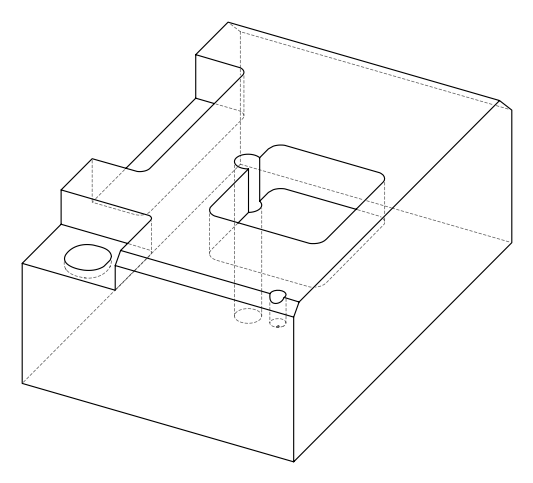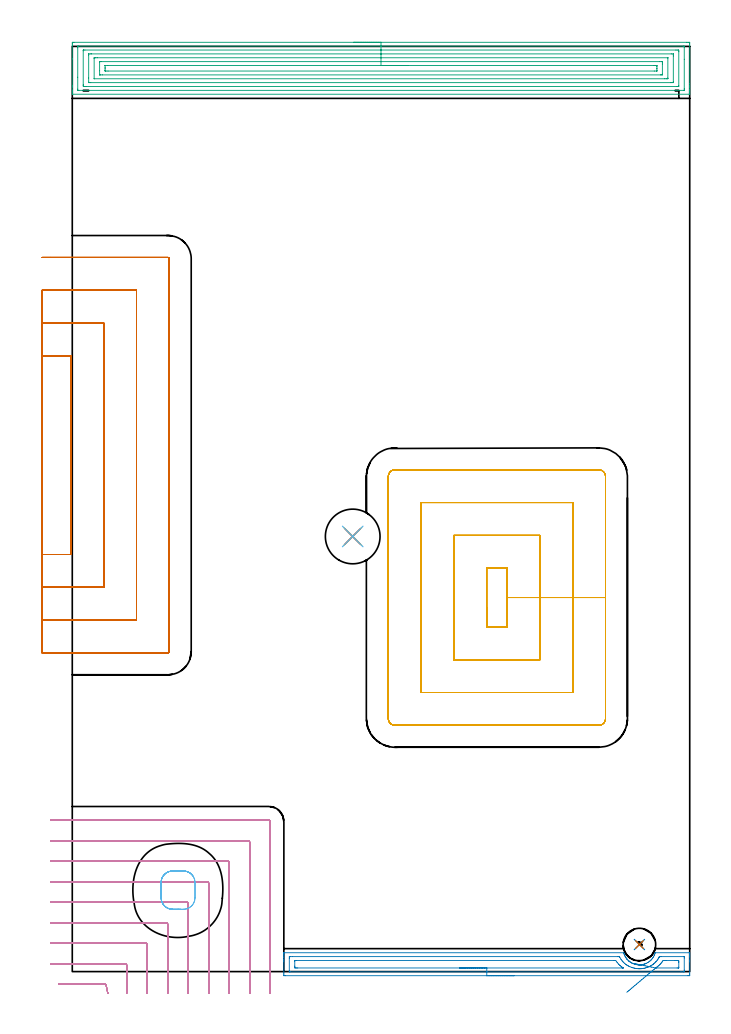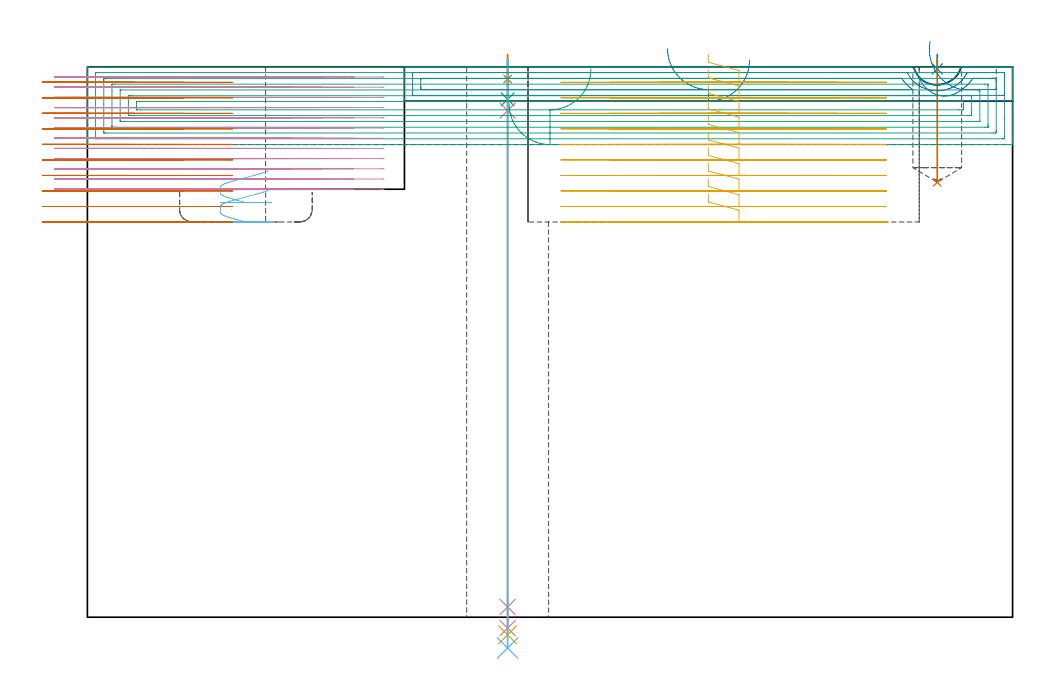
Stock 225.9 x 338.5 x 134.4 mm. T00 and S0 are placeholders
(PLAN: 13 operations, 10 tool changes, 84.6 min)
(1 SPOT_DRILL | STEP1HOLE | NXT0321_9005460120000 | 0.05 min | 183 mm3)
(2 SPOT_DRILL_1 | STEP1POCKET | NXT0321_9005460120000 | 0.03 min | 37 mm3)
(3 DRILL_BLIND_HOLE_INTO_CENTER | STEP1HOLE | NXT0301_024 | 0.04 min | 71 mm3)
(4 GUN_DRILL_THROUGH_HOLE | STEP1HOLE | UGT0307_001 | 0.6 min | 2464 mm3)
(5 SPADE_DRILL_TO_ENLARGE_THROUGH_HOLE | STEP1HOLE | UGT0306_003 | 0.56 min | 13760 mm3)
(6 DRILL_TO_ENLARGE_THROUGH_HOLE | STEP1HOLE | UGT0301_007 | 0.58 min | 25667 mm3)
(7 DRILL_BLIND_HOLE_INTO_CENTER_1 | STEP1POCKET | UGT0301_229 | 0.12 min | 2862 mm3)
(8 AREA_MILL | FG_CHAMFER_SURFACE | UGT0205_001 | 3.9 min | 5353 mm3)
(9 AREA_MILL_1 | FG_CHAMFER_SURFACE_1 | UGT0205_001 | 12.99 min | 40776 mm3)
(10 MILL_CORNER_NOTCH_RECTANGULAR | CORNER_NOTCH_RECTANGULAR | NXT0201_013 | Follow Part, ap 2.5, ae 75% | 20.51 min | 139414 mm3)
(11 MILL_RECTANGULAR_POCKET | POCKET_RECTANGULAR_STRAIGHT | NXT0201_012 | Follow Part, ap 4, ae 75% | 17.91 min | 390488 mm3)
(12 MILL_RECTANGULAR_POCKET_1 | POCKET_RECTANGULAR_STRAIGHT_1 | UGT0201_095 | Follow Part, ap 5, ae 75% | 0.44 min | 7151 mm3)
(13 MILL_SLOT | SLOT_PARTIAL_RECTANGULAR | NXT0201_012 | Follow Part, ap 4, ae 75% | 26.88 min | 263823 mm3)
(TOOL NXT0321_9005460120000 | NC Spot Drill, 142deg, 12mm, Carbide, Uncoated | D12 PA142 FL30 Z2)
(TOOL NXT0301_024 | Carbide Drill 5.3mm [860.1-0530-027A1-MM 2214] | D5.3 PA140 FL44 Z2)
(TOOL UGT0307_001 | Gun Drill 5 mm | D5 PA130 FL24 Z1)
(TOOL UGT0306_003 | Spade Drill 12.5mm | D12.5 PA132 FL10 Z2)
(TOOL UGT0301_007 | Twist Drill 20 mm | D20 PA118 FL140 Z2)
(TOOL UGT0301_229 | Twist Drill 11.9 mm | D11.9 PA118 FL100 Z2)
(TOOL UGT0205_001 | Chamfer Mill 20 x 3 x 45 deg. | D20 FL50 Z2)
(TOOL NXT0201_013 | ENDMILL 10mm | D10 FL30 Z4)
(TOOL NXT0201_012 | ENDMILL 16mm [2P460-1600-NA 1630] | D16 FL38 Z6)
(TOOL UGT0201_095 | End mill 20 mm | D20 R3 FL38 Z4)
(OP 1 SPOT_DRILL)
G17 G21 G94 G90
T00 M6
G54
G17 G0 G90 X102.6 Y159.2 S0 M3
G43 Z144.4 H0
G94 G81 G98 Z131.4 F250. R137.4
G80
M5
M2
(OP 2 SPOT_DRILL_1)
G17 G21 G94 G90
T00 M6
G54
G17 G0 G90 X207.5 Y9.9 S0 M3
G43 Z144.4 H0
G94 G81 G98 Z133.888 F250. R137.4
G80
M5
M2
(OP 3 DRILL_BLIND_HOLE_INTO_CENTER)
G17 G21 G94 G90
T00 M6
G54
G17 G0 G90 X102.6 Y159.2 S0 M3
G43 Z144.4 H1
G94 G81 G98 Z126.45 F250. R136.4
G80
M5
M2
(OP 4 GUN_DRILL_THROUGH_HOLE)
G17 G21 G94 G90
T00 M6
G54
G17 G0 G90 X102.6 Y159.2 M8
G43 Z144.4 H0
Z132.16
S716 M3
G94 G1 Z123.694 F125. M26
G4 X.084
Z2.5 F250.
G4 X.084
Z-2.666 F125.
G4 X.084
M5
M9
G0 Z132.16
Z144.4
M2
(OP 5 SPADE_DRILL_TO_ENLARGE_THROUGH_HOLE)
G17 G21 G94 G90
T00 M6
G54
G17 G0 G90 X102.6 Y159.2 S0 M3
G43 Z144.4 H0
G94 G73 G98 Z-4.283 F250. Q11.557 R136.4
G80
M5
M2
(OP 6 DRILL_TO_ENLARGE_THROUGH_HOLE)
G17 G21 G94 G90
T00 M6
G54
G17 G0 G90 X102.6 Y159.2 S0 M3
G43 Z144.4 H0
G94 G73 G98 Z-7.509 F250. Q17.739 R136.4
G80
M5
M2
(OP 7 DRILL_BLIND_HOLE_INTO_CENTER_1)
G17 G21 G94 G90
T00 M6
G54
G17 G0 G90 X207.5 Y9.9 S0 M3
G43 Z144.4 H0
G94 G81 G98 Z106.2 F250. R136.4
G80
M5
M2
(OP 8 AREA_MILL)
G17 G21 G94 G90
T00 M6
G54
G17 G0 G90 X161.65 Y-1.5 S1061 M3
G43 Z144.4 H0
Z136.
G94 G1 X161.612 Z135.128 F250.
X161.498 Z134.264
X161.309 Z133.412
X161.047 Z132.58
X160.713 Z131.774
X160.31 Z131.
X159.842 Z130.264
X159.31 Z129.572
X158.721 Z128.929
X158.078 Z128.34
X157.386 Z127.809
X156.65 Z127.34
X155.876 Z126.937
X155.07 Z126.603
X154.238 Z126.341
X153.386 Z126.152
X152.522 Z126.038
X151.65 Z126.
X78.008 Y-1.499 Z126.001
X77.407 Y-1.492 Z126.006
X77.403 Y-1.481 Z126.017
X77.4 Y-0.875 Z126.622
Y3.594 Z131.088
Y4.164 Z131.661
Y4.488 Z131.984
Y5.058 Z132.554
Y5.381 Z132.877
Y6.029 Z133.528
Y6.448 Z133.947
X77.402 Y6.836 Z134.328
X77.405 Y6.87 Z134.361
X77.41 Y6.897 Z134.388
X77.562 Y6.9 Z134.4
X201.637
X201.733 Y6.897 Z134.389
X201.767 Y6.815 Z134.309
X201.828 Y6.633 Z134.13
X201.882 Y6.467 Z133.964
X201.952 Y6.275 Z133.771
X202.021 Y6.083 Z133.583
X202.025 Y6.072 Z133.571
X202.07 Y5.977 Z133.476
X202.084 Y5.95 Z133.449
X202.147 Y5.828 Z133.324
X202.187 Y5.751 Z133.249
X202.303 Y5.526 Z133.026
X202.402 Y5.361 Z132.86
X202.565 Y5.089 Z132.587
X202.679 Y4.927 Z132.425
X202.735 Y4.847 Z132.344
X202.783 Y4.786 Z132.281
X202.847 Y4.702 Z132.2
X202.917 Y4.611 Z132.11
X202.976 Y4.546 Z132.045
X203.031 Y4.488 Z131.984
X203.077 Y4.437 Z131.936
X203.295 Y4.2 Z131.699
X203.545 Y3.964 Z131.463
X203.571 Y3.942 Z131.44
X203.631 Y3.892 Z131.388
X203.712 Y3.821 Z131.321
X203.808 Y3.739 Z131.239
X203.869 Y3.695 Z131.194
X204.009 Y3.594 Z131.09
X204.109 Y3.52 Z131.017
X204.385 Y3.336 Z130.835
X204.421 Y3.312 Z130.812
X204.7 Y3.156 Z130.656
X204.762 Y3.127 Z130.627
X205.142 Y2.949 Z130.449
X205.205 Y2.925 Z130.425
X205.591 Y2.776 Z130.272
X205.923 Y2.677 Z130.176
X206.035 Y2.646 Z130.141
X206.1 Y2.633 Z130.126
X206.483 Y2.548 Z130.047
X206.866 Y2.498 Z129.99
X206.928 Y2.488 Z129.983
X207.062 Y2.477 Z129.973
X207.15 Y2.47 Z129.965
X207.302 Y2.457 Z129.954
X207.319 Y2.455 Z129.953
X207.439 Y2.457 Z129.949
X207.488
X207.537 Y2.458
X207.639 Y2.456 Z129.952
X207.654
X207.762 Y2.463 Z129.957
X207.821 Y2.465 Z129.961
X207.94 Y2.477 Z129.974
X207.949 Z129.975
X208.057 Y2.49 Z129.984
X208.129 Y2.496 Z129.993
X208.266 Y2.512 Z130.006
X208.332 Y2.524 Z130.016
X208.607 Y2.568 Z130.065
X208.714 Y2.586 Z130.083
X209.158 Y2.697 Z130.194
X209.225 Y2.72 Z130.216
X209.339 Y2.757 Z130.256
X209.607 Y2.849 Z130.345
X210.049 Y3.036 Z130.533
X210.575 Y3.312 Z130.811
X210.941 Y3.554 Z131.053
X211.334 Y3.865 Z131.364
X211.605 Y4.108 Z131.606
X211.709 Y4.201 Z131.699
X211.833 Y4.327 Z131.825
X212.145 Y4.7 Z132.199
X212.431 Y5.088 Z132.587
X212.613 Y5.381 Z132.878
X212.724 Y5.56 Z133.058
X212.923 Y5.977 Z133.476
X213.038 Y6.263 Z133.762
X213.099 Y6.417 Z133.917
X213.236 Y6.826 Z134.322
X213.267 Y6.895 Z134.391
X213.327 Y6.9 Z134.4
X225.738
X225.89 Y6.897 Z134.388
X225.893 Y6.838 Z134.33
X225.9 Y6.447 Z133.947
Y6.029 Z133.528
Y5.381 Z132.877
Y4.164 Z131.661
Y3.594 Z131.088
X225.899 Y-0.875 Z126.622
X225.897 Y-1.481 Z126.017
X225.893 Y-1.492 Z126.006
X225.292 Y-1.5 Z126.
X151.65
Y-0.086 Z127.414
X79.689 Y-0.085 Z127.415
X79.481 Y-0.082 Z127.418
X79.423 Y-0.079 Z127.421
X79.408 Y-0.076 Z127.424
X79.406 Y-0.071 Z127.429
X79.402 Y-0.038 Z127.462
X79.401 Y0.019 Z127.519
X79.4 Y0.412 Z127.912
X79.401 Y4.88 Z132.38
X79.408 Y5.381 Z132.881
X79.41 Y5.473 Z132.973
X79.585 Y5.481 Z132.981
X79.691 Y5.484 Z132.984
X79.793 Y5.485 Z132.985
X80.582 Y5.486 Z132.986
X199.51 Y5.485 Z132.985
X199.718 Y5.484 Z132.984
X200.134 Y5.479 Z132.979
X200.191 Y5.472 Z132.972
X200.2 Y5.462 Z132.962
X200.217 Y5.435 Z132.935
X200.247 Y5.381 Z132.881
X200.298 Y5.287 Z132.787
X200.765 Y4.488 Z131.988
X201.191 Y3.908 Z131.408
X201.478 Y3.594 Z131.094
X201.778 Y3.284 Z130.784
X202.084 Y3.005 Z130.505
X202.46 Y2.7 Z130.2
X202.76 Y2.484 Z129.984
X202.976 Y2.34 Z129.84
X203.248 Y2.173 Z129.673
X203.476 Y2.046 Z129.546
X203.787 Y1.888 Z129.388
X203.891 Y1.839 Z129.339
X203.967 Y1.806 Z129.306
X204.762 Y1.495 Z128.995
X205.204 Y1.363 Z128.863
X205.654 Y1.255 Z128.755
X205.809 Y1.222 Z128.722
X206.103 Y1.166 Z128.666
X206.445 Y1.116 Z128.616
X206.547 Y1.104 Z128.604
X207.305 Y1.047 Z128.547
X207.439 Y1.046 Z128.546
X207.819 Y1.052 Z128.552
X208.169 Y1.076 Z128.576
X208.332 Y1.09 Z128.59
X208.426 Y1.101 Z128.601
X209.081 Y1.2 Z128.7
X209.225 Y1.225 Z128.725
X209.693 Y1.337 Z128.837
X210.117 Y1.46 Z128.96
X210.376 Y1.547 Z129.047
X210.642 Y1.645 Z129.145
X211.01 Y1.793 Z129.293
X211.019 Y1.797 Z129.297
X211.039 Y1.806 Z129.306
X211.608 Y2.101 Z129.601
X211.903 Y2.263 Z129.763
X212.165 Y2.437 Z129.937
X212.533 Y2.7 Z130.2
X212.682 Y2.813 Z130.313
X212.795 Y2.905 Z130.405
X213.16 Y3.229 Z130.729
X213.532 Y3.594 Z131.094
X213.607 Y3.675 Z131.175
X213.688 Y3.769 Z131.269
X214.002 Y4.174 Z131.674
X214.231 Y4.488 Z131.988
X214.368 Y4.701 Z132.201
X214.58 Y5.042 Z132.542
X214.695 Y5.267 Z132.767
X214.755 Y5.381 Z132.881
X214.8 Y5.463 Z132.963
X214.813 Y5.479 Z132.979
X214.918 Y5.482 Z132.982
X215.057 Y5.484 Z132.984
X215.265 Y5.485 Z132.985
X215.369 Y5.486 Z132.986
X223.611 Y5.485 Z132.985
X223.819 Y5.482 Z132.982
X223.877 Y5.479 Z132.979
X223.892 Y5.476 Z132.976
X223.894 Y5.471 Z132.971
X223.898 Y5.438 Z132.938
X223.899 Y5.381 Z132.881
X223.9 Y4.988 Z132.488
X223.899 Y0.52 Z128.02
X223.892 Y0.019 Z127.519
X223.89 Y-0.073 Z127.427
X223.715 Y-0.081 Z127.419
X223.609 Y-0.084 Z127.416
X223.507 Y-0.085 Z127.415
X222.718 Y-0.086 Z127.414
X151.65
Y1.328 Z128.828
X82.471 Y1.329 Z128.829
X82.054 Y1.33 Z128.83
X81.578 Y1.333 Z128.833
X81.429 Y1.335 Z128.835
X81.41 Y1.628 Z129.128
X81.404 Y1.806 Z129.306
X81.401 Y1.984 Z129.484
Y3.772 Z131.272
X81.406 Y3.951 Z131.451
X81.41 Y4.064 Z131.564
X81.46 Y4.066 Z131.566
X81.578 Y4.068 Z131.568
X81.995 Y4.071 Z131.571
X198.036
X198.513 Y4.07 Z131.57
X198.672 Y4.068 Z131.568
X198.798 Y4.065 Z131.565
X198.831 Y4.061 Z131.561
X199.169 Y3.594 Z131.094
X199.406 Y3.271 Z130.771
X199.92 Y2.7 Z130.2
X200.298 Y2.326 Z129.826
X200.573 Y2.078 Z129.578
X200.909 Y1.806 Z129.306
X201.191 Y1.593 Z129.093
X201.458 Y1.398 Z128.898
X201.519 Y1.352 Z128.852
X201.54 Y1.335 Z128.835
X201.532 Y1.333 Z128.833
X201.459 Y1.33 Z128.83
X201.402 Y1.329 Z128.829
X201.191
X151.65 Y1.328 Z128.828
X150.778 Z128.867
X149.914 Z128.98
X149.062 Z129.169
X148.23 Z129.432
X147.424 Z129.765
X146.65 Z130.168
X145.914 Z130.637
X145.222 Z131.168
X144.579 Z131.757
X143.99 Z132.401
X143.458 Z133.093
X142.99 Z133.828
X142.587 Z134.602
X142.253 Z135.408
X141.991 Z136.24
X141.802 Z137.092
X141.688 Z137.957
X141.65 Z138.828
G0 Z144.4
X202.884 Y-7.567
Z131.828
G1 X203.269 Y-7.242 Z131.116
X203.701 Y-6.879 Z130.45
X204.175 Y-6.48 Z129.836
X204.688 Y-6.048 Z129.279
X205.237 Y-5.586 Z128.782
X205.816 Y-5.098 Z128.35
X206.423 Y-4.587 Z127.985
X207.051 Y-4.058 Z127.69
X207.696 Y-3.515 Z127.469
X208.354 Y-2.961 Z127.322
X209.019 Y-2.401 Z127.25
X209.686 Y-1.839 Z127.254
X210.351 Y-1.28 Z127.335
X211.008 Y-0.727 Z127.49
X211.651 Y-0.185 Z127.72
X212.277 Y0.342 Z128.023
X212.881 Y0.85 Z128.395
X213.457 Y1.335 Z128.835
X213.475 Y1.35 Z128.85
X213.536 Y1.397 Z128.897
X213.611 Y1.45 Z128.95
X213.688 Y1.506 Z129.006
X213.86 Y1.634 Z129.134
X214.085 Y1.806 Z129.306
X214.359 Y2.028 Z129.528
X214.58 Y2.218 Z129.718
X214.831 Y2.449 Z129.949
X215.086 Y2.7 Z130.2
X215.275 Y2.899 Z130.399
X215.473 Y3.131 Z130.631
X215.677 Y3.39 Z130.89
X215.831 Y3.594 Z131.094
X216.169 Y4.056 Z131.556
X216.19 Y4.065 Z131.565
X216.247 Y4.067 Z131.567
X216.366 Y4.07 Z131.57
X216.782 Y4.071 Z131.571
X217.258
X220.352
X220.829
X221.246 Y4.07 Z131.57
X221.722 Y4.067 Z131.567
X221.871 Y4.065 Z131.565
X221.89 Y3.772 Z131.272
X221.896 Y3.594 Z131.094
X221.899 Y3.416 Z130.916
Y1.628 Z129.128
X221.894 Y1.449 Z128.949
X221.89 Y1.336 Z128.836
X221.84 Y1.334 Z128.834
X221.722 Y1.331 Z128.831
X221.305 Y1.329 Z128.829
X213.618
X213.514 Y1.331 Z128.831
X213.464 Y1.334 Z128.834
X213.457 Y1.335 Z128.835
X212.627 Y1.504 Z129.043
X211.817 Y1.669 Z129.324
X211.035 Y1.828 Z129.676
X210.286 Y1.981 Z130.096
X209.575 Y2.125 Z130.581
X208.909 Y2.261 Z131.127
X208.292 Y2.387 Z131.731
X207.728 Y2.501 Z132.387
X207.223 Y2.604 Z133.091
X206.78 Y2.694 Z133.837
X206.402 Y2.771 Z134.619
X206.093 Y2.834 Z135.433
X205.854 Y2.883 Z136.27
X205.688 Y2.917 Z137.126
X205.595 Y2.935 Z137.993
X205.577 Y2.939 Z138.865
X205.633 Y2.928 Z139.736
X205.764 Y2.901 Z140.598
G0 Z144.4
M5
M2
(OP 9 AREA_MILL_1)
G17 G21 G94 G90
T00 M6
G54
G17 G0 G90 X102.95 Y340. S1061 M3
G43 Z144.4 H0
Z125.4
G94 G1 X102.988 Z124.528 F250.
X103.102 Z123.664
X103.291 Z122.812
X103.553 Z121.98
X103.887 Z121.174
X104.29 Z120.4
X104.759 Z119.664
X105.29 Z118.972
X105.879 Z118.329
X106.522 Z117.74
X107.214 Z117.209
X107.95 Z116.74
X108.724 Z116.337
X109.53 Z116.003
X110.362 Z115.741
X111.214 Z115.552
X112.078 Z115.438
X112.95 Z115.4
X224.717
X225.305 Y339.999 Z115.401
X225.887 Y339.994 Z115.404
X225.893 Y339.991 Z115.406
X225.897 Y339.412 Z115.985
X225.9 Y338.817 Z116.58
Y324.856 Z130.539
Y324.262 Z131.132
Y323.668 Z131.729
Y323.37 Z132.026
Y322.777 Z132.619
Y322.479 Z132.916
Y321.883 Z133.516
Y321.393 Z134.006
Y321.047 Z134.344
Y321.012 Z134.378
X225.893 Y321.002 Z134.388
X225.751 Y321. Z134.4
X0.149
X0.01 Y321.002 Z134.388
X0.008 Y321.045 Z134.346
X0. Y321.393 Z134.006
Y321.883 Z133.516
Y322.479 Z132.916
Y323.668 Z131.728
Y324.262 Z131.132
Y333.917 Z121.481
Y338.818 Z116.58
X0.003 Y339.412 Z115.985
X0.007 Y339.991 Z115.406
X0.013 Y339.994 Z115.404
X0.595 Y340. Z115.4
X112.95
Y338.586 Z116.814
X223.522 Y338.585 Z116.815
X223.587 Y338.584 Z116.816
X223.716 Y338.579 Z116.821
X223.89 Y338.568 Z116.832
X223.892 Y338.521 Z116.879
X223.899 Y338.144 Z117.256
X223.9 Y333.781 Z121.619
Y322.993 Z132.407
X223.896 Y322.479 Z132.921
X223.893 Y322.433 Z132.967
X223.891 Y322.426 Z132.974
X223.866 Y322.421 Z132.979
X223.781 Y322.418 Z132.982
X223.652 Y322.415 Z132.985
X223.587 Y322.414 Z132.986
X2.378 Y322.415 Z132.985
X2.314 Y322.416 Z132.984
X2.184 Y322.421 Z132.979
X2.01 Y322.432 Z132.968
X2.008 Y322.479 Z132.921
X2.002 Y322.856 Z132.544
X2. Y327.219 Z128.181
Y338.008 Z117.392
X2.004 Y338.521 Z116.879
X2.007 Y338.567 Z116.833
X2.008 Y338.574 Z116.826
X2.034 Y338.579 Z116.821
X2.119 Y338.582 Z116.818
X2.248 Y338.585 Z116.815
X2.314 Y338.586 Z116.814
X112.95
Y337.172 Z118.229
X220.846 Y337.171
X221.306 Y337.17 Z118.23
X221.738 Y337.167 Z118.233
X221.873 Y337.165 Z118.235
X221.89 Y336.9 Z118.5
X221.896 Y336.738 Z118.662
X221.899 Y336.577 Z118.823
Y324.101 Z131.299
X221.894 Y323.938 Z131.462
X221.89 Y323.837 Z131.563
X221.846 Y323.835 Z131.565
X221.738 Y323.832 Z131.568
X221.279 Y323.829 Z131.571
X5.054
X4.594 Y323.83 Z131.57
X4.162 Y323.833 Z131.567
X4.027 Y323.835 Z131.565
X4.01 Y324.1 Z131.3
X4.004 Y324.262 Z131.138
X4.001 Y324.423 Z130.977
Y336.899 Z118.501
X4.006 Y337.062 Z118.338
X4.01 Y337.163 Z118.237
X4.054 Y337.166 Z118.234
X4.162 Y337.168 Z118.232
X4.621 Y337.171 Z118.229
X112.95 Y337.172
Y335.757 Z119.643
X219.153
X219.871 Y335.752 Z119.648
X219.886 Y335.751 Z119.649
X219.89 Y335.738 Z119.662
X219.895 Y335.691 Z119.709
X219.898 Y335.594 Z119.806
X219.9 Y335.399 Z120.001
Y335.011 Z120.389
X219.899 Y325.626 Z129.774
X219.898 Y325.417 Z129.983
X219.894 Y325.312 Z130.088
X219.89 Y325.262 Z130.138
X219.883 Y325.249 Z130.151
X219.86 Y325.248 Z130.152
X219.063 Y325.243 Z130.157
X218.973
X6.747
X6.03 Y325.248 Z130.152
X6.014 Y325.249 Z130.151
X6.01 Y325.262 Z130.138
X6.005 Y325.309 Z130.091
X6.002 Y325.406 Z129.994
X6. Y326.935 Z128.465
Y335.374 Z120.026
X6.002 Y335.583 Z119.817
X6.006 Y335.688 Z119.712
X6.01 Y335.738 Z119.662
X6.017 Y335.751 Z119.649
X6.04 Y335.752 Z119.648
X6.837 Y335.757 Z119.643
X6.927
X112.95
Y334.343 Z121.057
X217.894 Y334.342 Z121.058
X217.895 Y334.341 Z121.059
X217.899 Y334.337 Z121.063
X217.9 Y326.935 Z128.465
X217.898 Y326.78 Z128.62
X217.895 Y326.703 Z128.697
X217.891 Y326.67 Z128.73
X217.835 Y326.664 Z128.736
X217.556 Y326.659 Z128.741
X217.28 Y326.657 Z128.743
X216.666
X8.006 Y326.658 Z128.742
X8.005 Y326.659 Z128.741
X8.001 Y326.663 Z128.737
X8. Y334.065 Z121.335
X8.002 Y334.22 Z121.18
X8.005 Y334.297 Z121.103
X8.009 Y334.33 Z121.07
X8.065 Y334.336 Z121.064
X8.344 Y334.341 Z121.059
X8.62 Y334.343 Z121.057
X9.234
X112.95
Y332.929 Z122.471
X214.849
X215.496 Y332.928 Z122.472
X215.744 Y332.926 Z122.474
X215.849 Y332.922 Z122.478
X215.891 Y332.918 Z122.482
X215.893 Y332.894 Z122.506
X215.898 Y332.772 Z122.628
X215.9 Y332.282 Z123.118
Y331.879 Z123.521
X215.899 Y328.315 Z127.085
X215.894 Y328.18 Z127.22
X215.89 Y328.079 Z127.321
X215.819 Y328.077 Z127.323
X215.496 Y328.073 Z127.327
X215.251 Y328.072 Z127.328
X11.051 Y328.071 Z127.329
X10.404 Y328.072 Z127.328
X10.156 Y328.074 Z127.326
X10.051 Y328.078 Z127.322
X10.009 Y328.082 Z127.318
X10.007 Y328.106 Z127.294
X10.002 Y328.228 Z127.172
X10. Y329.609 Z125.791
X10.001 Y332.685 Z122.715
X10.006 Y332.82 Z122.58
X10.01 Y332.921 Z122.479
X10.081 Y332.923 Z122.477
X10.404 Y332.927 Z122.473
X10.649 Y332.928 Z122.472
X112.95 Y332.929 Z122.471
Y331.515 Z123.885
X212.821
X213.591 Y331.513 Z123.887
X213.713 Y331.511 Z123.889
X213.835 Y331.508 Z123.892
X213.891 Y331.498 Z123.902
X213.894 Y331.453 Z123.947
X213.897 Y331.391 Z124.009
X213.9 Y331.205 Z124.195
Y330.5 Z124.9
Y330.313 Z125.087
X213.896 Y329.609 Z125.791
X213.892 Y329.516 Z125.884
X213.89 Y329.497 Z125.903
X213.875 Y329.492 Z125.908
X213.833 Y329.489 Z125.911
X213.713 Y329.487 Z125.913
X212.945 Y329.485 Z125.915
X13.079
X12.309 Y329.487 Z125.913
X12.187 Y329.489 Z125.911
X12.065 Y329.492 Z125.908
X12.009 Y329.502 Z125.898
X12.006 Y329.547 Z125.853
X12.003 Y329.609 Z125.791
X12. Y329.795 Z125.605
Y330.5 Z124.9
Y330.687 Z124.713
X12.004 Y331.391 Z124.009
X12.007 Y331.484 Z123.916
X12.01 Y331.503 Z123.897
X12.025 Y331.508 Z123.892
X12.067 Y331.511 Z123.889
X12.187 Y331.513 Z123.887
X12.955 Y331.515 Z123.885
X112.95
X113.822 Z123.923
X114.687 Z124.037
X115.538 Z124.226
X116.37 Z124.488
X117.176 Z124.822
X117.95 Z125.225
X118.686 Z125.694
X119.378 Z126.225
X120.021 Z126.814
X120.61 Z127.458
X121.142 Z128.15
X121.61 Z128.885
X122.013 Z129.659
X122.347 Z130.465
X122.609 Z131.297
X122.798 Z132.149
X122.912 Z133.014
X122.95 Z133.885
G0 Z144.4
M5
M2
(OP 10 MILL_CORNER_NOTCH_RECTANGULAR)
G17 G21 G94 G90
T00 M6
G54
G17 G0 G90 X12.993 Y-7.939 S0 M3
G43 Z144.4 H0
Z131.908
G94 G1 X12.393 Y-5. F250.
G3 X11.908 Y-4.6 R0.5 F500.
G1 X-1.96
X-4.96 F250.
G0 Z144.4
X19.934 Y-8.
Z131.908
G1 X19.903 Y-5.
G2 X19.9 Y-4.456 R52.5 F500.
G1 Y2.404
G3 X19.404 Y2.9 R0.5
G1 X-5.
X-8. F250.
G0 Z144.4
X27.44 Y-8.
Z131.908
G1 X27.403 Y-5.
G2 X27.4 Y-4.456 R45. F500.
G1 Y9.904
G3 X26.904 Y10.4 R0.5
G1 X-5.
X-8. F250.
G0 Z144.4
X34.947 Y-8.
Z131.908
G1 X34.904 Y-5.
G2 X34.9 Y-4.456 R37.5 F500.
G1 Y17.404
G3 X34.404 Y17.9 R0.5
G1 X-5.
X-8. F250.
G0 Z144.4
X42.459 Y-8.
Z131.908
G1 X42.405 Y-5.
G2 X42.4 Y-4.456 R30. F500.
G1 Y24.904
G3 X41.904 Y25.4 R0.5
G1 X-5.
X-8. F250.
G0 Z144.4
X49.979 Y-7.999
Z131.908
G1 X49.907 Y-5.
G2 X49.9 Y-4.456 R22.5 F500.
G1 Y32.403
G3 X49.403 Y32.9 R0.5
G1 X-5.
X-8. F250.
G0 Z144.4
X57.519 Y-7.998
Z131.908
G1 X57.41 Y-5.
G2 X57.4 Y-4.456 R15. F500.
G1 Y39.903
G3 X56.903 Y40.4 R0.5
G1 X-5.
X-8. F250.
G0 Z144.4
X65.137 Y-7.992
Z131.908
G1 X64.92 Y-5.
G2 X64.9 Y-4.456 R7.5 F500.
G1 Y47.403
G3 X64.403 Y47.9 R0.5
G1 X-5.
X-8. F250.
G0 Z144.4
X72.4 Y-7.456
Z131.908
G1 Y-4.456
Y54.903 F500.
G3 X71.903 Y55.4 R0.5
G1 X-5.
X-8. F250.
G0 Z144.4
X12.99 Y-7.939
Z129.417
G1 X12.39 Y-5.
G3 X11.905 Y-4.6 R0.5 F500.
G1 X-1.96
X-4.96 F250.
G0 Z144.4
X19.9 Y-8.
Z129.417
G1 Y-5.
Y2.404 F500.
G3 X19.404 Y2.9 R0.5
G1 X-5.
X-8. F250.
G0 Z144.4
X27.4 Y-8.
Z129.417
G1 Y-5.
Y9.904 F500.
G3 X26.904 Y10.4 R0.5
G1 X-5.
X-8. F250.
G0 Z144.4
X34.9 Y-8.
Z129.417
G1 Y-5.
Y17.404 F500.
G3 X34.404 Y17.9 R0.5
G1 X-5.
X-8. F250.
G0 Z144.4
X42.4 Y-8.
Z129.417
G1 Y-5.
Y24.904 F500.
G3 X41.904 Y25.4 R0.5
G1 X-5.
X-8. F250.
G0 Z144.4
X49.9 Y-8.
Z129.417
G1 Y-5.
Y32.403 F500.
G3 X49.403 Y32.9 R0.5
G1 X-5.
X-8. F250.
G0 Z144.4
X57.4 Y-8.
Z129.417
G1 Y-5.
Y39.903 F500.
G3 X56.903 Y40.4 R0.5
G1 X-5.
X-8. F250.
G0 Z144.4
X64.9 Y-8.
Z129.417
G1 Y-5.
Y47.403 F500.
G3 X64.403 Y47.9 R0.5
G1 X-5.
X-8. F250.
G0 Z144.4
X72.4 Y-8.
Z129.417
G1 Y-5.
Y54.903 F500.
G3 X71.903 Y55.4 R0.5
G1 X-5.
X-8. F250.
G0 Z144.4
X12.99 Y-7.939
Z126.925
G1 X12.39 Y-5.
G3 X11.905 Y-4.6 R0.5 F500.
G1 X-1.96
X-4.96 F250.
G0 Z144.4
X19.9 Y-8.
Z126.925
G1 Y-5.
Y2.404 F500.
G3 X19.404 Y2.9 R0.5
G1 X-5.
X-8. F250.
G0 Z144.4
X27.4 Y-8.
Z126.925
G1 Y-5.
Y9.904 F500.
G3 X26.904 Y10.4 R0.5
G1 X-5.
X-8. F250.
G0 Z144.4
X34.9 Y-8.
Z126.925
G1 Y-5.
Y17.404 F500.
G3 X34.404 Y17.9 R0.5
G1 X-5.
X-8. F250.
G0 Z144.4
X42.4 Y-8.
Z126.925
G1 Y-5.
Y24.904 F500.
G3 X41.904 Y25.4 R0.5
G1 X-5.
X-8. F250.
G0 Z144.4
X49.9 Y-8.
Z126.925
G1 Y-5.
Y32.403 F500.
G3 X49.403 Y32.9 R0.5
G1 X-5.
X-8. F250.
G0 Z144.4
X57.4 Y-8.
Z126.925
G1 Y-5.
Y39.903 F500.
G3 X56.903 Y40.4 R0.5
G1 X-5.
X-8. F250.
G0 Z144.4
X64.9 Y-8.
Z126.925
G1 Y-5.
Y47.403 F500.
G3 X64.403 Y47.9 R0.5
G1 X-5.
X-8. F250.
G0 Z144.4
X72.4 Y-8.
Z126.925
G1 Y-5.
Y54.903 F500.
G3 X71.903 Y55.4 R0.5
G1 X-5.
X-8. F250.
G0 Z144.4
X12.99 Y-7.939
Z124.433
G1 X12.39 Y-5.
G3 X11.905 Y-4.6 R0.5 F500.
G1 X-1.96
X-4.96 F250.
G0 Z144.4
X19.9 Y-8.
Z124.433
G1 Y-5.
Y2.404 F500.
G3 X19.404 Y2.9 R0.5
G1 X-5.
X-8. F250.
G0 Z144.4
X27.4 Y-8.
Z124.433
G1 Y-5.
Y9.904 F500.
G3 X26.904 Y10.4 R0.5
G1 X-5.
X-8. F250.
G0 Z144.4
X34.9 Y-8.
Z124.433
G1 Y-5.
Y17.404 F500.
G3 X34.404 Y17.9 R0.5
G1 X-5.
X-8. F250.
G0 Z144.4
X42.4 Y-8.
Z124.433
G1 Y-5.
Y24.904 F500.
G3 X41.904 Y25.4 R0.5
G1 X-5.
X-8. F250.
G0 Z144.4
X49.9 Y-8.
Z124.433
G1 Y-5.
Y32.403 F500.
G3 X49.403 Y32.9 R0.5
G1 X-5.
X-8. F250.
G0 Z144.4
X57.4 Y-8.
Z124.433
G1 Y-5.
Y39.903 F500.
G3 X56.903 Y40.4 R0.5
G1 X-5.
X-8. F250.
G0 Z144.4
X64.9 Y-8.
Z124.433
G1 Y-5.
Y47.403 F500.
G3 X64.403 Y47.9 R0.5
G1 X-5.
X-8. F250.
G0 Z144.4
X72.4 Y-8.
Z124.433
G1 Y-5.
Y54.903 F500.
G3 X71.903 Y55.4 R0.5
G1 X-5.
X-8. F250.
G0 Z144.4
X12.99 Y-7.939
Z121.942
G1 X12.39 Y-5.
G3 X11.905 Y-4.6 R0.5 F500.
G1 X-1.96
X-4.96 F250.
G0 Z144.4
X19.9 Y-8.
Z121.942
G1 Y-5.
Y2.404 F500.
G3 X19.404 Y2.9 R0.5
G1 X-5.
X-8. F250.
G0 Z144.4
X27.4 Y-8.
Z121.942
G1 Y-5.
Y9.904 F500.
G3 X26.904 Y10.4 R0.5
G1 X-5.
X-8. F250.
G0 Z144.4
X34.9 Y-8.
Z121.942
G1 Y-5.
Y17.404 F500.
G3 X34.404 Y17.9 R0.5
G1 X-5.
X-8. F250.
G0 Z144.4
X42.4 Y-8.
Z121.942
G1 Y-5.
Y24.904 F500.
G3 X41.904 Y25.4 R0.5
G1 X-5.
X-8. F250.
G0 Z144.4
X49.9 Y-8.
Z121.942
G1 Y-5.
Y32.403 F500.
G3 X49.403 Y32.9 R0.5
G1 X-5.
X-8. F250.
G0 Z144.4
X57.4 Y-8.
Z121.942
G1 Y-5.
Y39.903 F500.
G3 X56.903 Y40.4 R0.5
G1 X-5.
X-8. F250.
G0 Z144.4
X64.9 Y-8.
Z121.942
G1 Y-5.
Y47.403 F500.
G3 X64.403 Y47.9 R0.5
G1 X-5.
X-8. F250.
G0 Z144.4
X72.4 Y-8.
Z121.942
G1 Y-5.
Y54.903 F500.
G3 X71.903 Y55.4 R0.5
G1 X-5.
X-8. F250.
G0 Z144.4
X12.99 Y-7.939
Z119.45
G1 X12.39 Y-5.
G3 X11.905 Y-4.6 R0.5 F500.
G1 X-1.96
X-4.96 F250.
G0 Z144.4
X19.9 Y-8.
Z119.45
G1 Y-5.
Y2.404 F500.
G3 X19.404 Y2.9 R0.5
G1 X-5.
X-8. F250.
G0 Z144.4
X27.4 Y-8.
Z119.45
G1 Y-5.
Y9.904 F500.
G3 X26.904 Y10.4 R0.5
G1 X-5.
X-8. F250.
G0 Z144.4
X34.9 Y-8.
Z119.45
G1 Y-5.
Y17.404 F500.
G3 X34.404 Y17.9 R0.5
G1 X-5.
X-8. F250.
G0 Z144.4
X42.4 Y-8.
Z119.45
G1 Y-5.
Y24.904 F500.
G3 X41.904 Y25.4 R0.5
G1 X-5.
X-8. F250.
G0 Z144.4
X49.9 Y-8.
Z119.45
G1 Y-5.
Y32.403 F500.
G3 X49.403 Y32.9 R0.5
G1 X-5.
X-8. F250.
G0 Z144.4
X57.4 Y-8.
Z119.45
G1 Y-5.
Y39.903 F500.
G3 X56.903 Y40.4 R0.5
G1 X-5.
X-8. F250.
G0 Z144.4
X64.9 Y-8.
Z119.45
G1 Y-5.
Y47.403 F500.
G3 X64.403 Y47.9 R0.5
G1 X-5.
X-8. F250.
G0 Z144.4
X72.4 Y-8.
Z119.45
G1 Y-5.
Y54.903 F500.
G3 X71.903 Y55.4 R0.5
G1 X-5.
X-8. F250.
G0 Z144.4
X12.99 Y-7.939
Z116.958
G1 X12.39 Y-5.
G3 X11.905 Y-4.6 R0.5 F500.
G1 X-1.96
X-4.96 F250.
G0 Z144.4
X19.9 Y-8.
Z116.958
G1 Y-5.
Y2.404 F500.
G3 X19.404 Y2.9 R0.5
G1 X-5.
X-8. F250.
G0 Z144.4
X27.4 Y-8.
Z116.958
G1 Y-5.
Y9.904 F500.
G3 X26.904 Y10.4 R0.5
G1 X-5.
X-8. F250.
G0 Z144.4
X34.9 Y-8.
Z116.958
G1 Y-5.
Y17.404 F500.
G3 X34.404 Y17.9 R0.5
G1 X-5.
X-8. F250.
G0 Z144.4
X42.4 Y-8.
Z116.958
G1 Y-5.
Y24.904 F500.
G3 X41.904 Y25.4 R0.5
G1 X-5.
X-8. F250.
G0 Z144.4
X49.9 Y-8.
Z116.958
G1 Y-5.
Y32.403 F500.
G3 X49.403 Y32.9 R0.5
G1 X-5.
X-8. F250.
G0 Z144.4
X57.4 Y-8.
Z116.958
G1 Y-5.
Y39.903 F500.
G3 X56.903 Y40.4 R0.5
G1 X-5.
X-8. F250.
G0 Z144.4
X64.9 Y-8.
Z116.958
G1 Y-5.
Y47.403 F500.
G3 X64.403 Y47.9 R0.5
G1 X-5.
X-8. F250.
G0 Z144.4
X72.4 Y-8.
Z116.958
G1 Y-5.
Y54.903 F500.
G3 X71.903 Y55.4 R0.5
G1 X-5.
X-8. F250.
G0 Z144.4
X12.99 Y-7.939
Z114.467
G1 X12.39 Y-5.
G3 X11.905 Y-4.6 R0.5 F500.
G1 X-1.96
X-4.96 F250.
G0 Z144.4
X19.9 Y-8.
Z114.467
G1 Y-5.
Y2.404 F500.
G3 X19.404 Y2.9 R0.5
G1 X-5.
X-8. F250.
G0 Z144.4
X27.4 Y-8.
Z114.467
G1 Y-5.
Y9.904 F500.
G3 X26.904 Y10.4 R0.5
G1 X-5.
X-8. F250.
G0 Z144.4
X34.9 Y-8.
Z114.467
G1 Y-5.
Y17.404 F500.
G3 X34.404 Y17.9 R0.5
G1 X-5.
X-8. F250.
G0 Z144.4
X42.4 Y-8.
Z114.467
G1 Y-5.
Y24.904 F500.
G3 X41.904 Y25.4 R0.5
G1 X-5.
X-8. F250.
G0 Z144.4
X49.9 Y-8.
Z114.467
G1 Y-5.
Y32.403 F500.
G3 X49.403 Y32.9 R0.5
G1 X-5.
X-8. F250.
G0 Z144.4
X57.4 Y-8.
Z114.467
G1 Y-5.
Y39.903 F500.
G3 X56.903 Y40.4 R0.5
G1 X-5.
X-8. F250.
G0 Z144.4
X64.9 Y-8.
Z114.467
G1 Y-5.
Y47.403 F500.
G3 X64.403 Y47.9 R0.5
G1 X-5.
X-8. F250.
G0 Z144.4
X72.4 Y-8.
Z114.467
G1 Y-5.
Y54.903 F500.
G3 X71.903 Y55.4 R0.5
G1 X-5.
X-8. F250.
G0 Z144.4
X12.99 Y-7.939
Z111.975
G1 X12.39 Y-5.
G3 X11.905 Y-4.6 R0.5 F500.
G1 X-1.96
X-4.96 F250.
G0 Z144.4
X19.9 Y-8.
Z111.975
G1 Y-5.
Y2.404 F500.
G3 X19.404 Y2.9 R0.5
G1 X-5.
X-8. F250.
G0 Z144.4
X27.4 Y-8.
Z111.975
G1 Y-5.
Y9.904 F500.
G3 X26.904 Y10.4 R0.5
G1 X-5.
X-8. F250.
G0 Z144.4
X34.9 Y-8.
Z111.975
G1 Y-5.
Y17.404 F500.
G3 X34.404 Y17.9 R0.5
G1 X-5.
X-8. F250.
G0 Z144.4
X42.4 Y-8.
Z111.975
G1 Y-5.
Y24.904 F500.
G3 X41.904 Y25.4 R0.5
G1 X-5.
X-8. F250.
G0 Z144.4
X49.9 Y-8.
Z111.975
G1 Y-5.
Y32.403 F500.
G3 X49.403 Y32.9 R0.5
G1 X-5.
X-8. F250.
G0 Z144.4
X57.4 Y-8.
Z111.975
G1 Y-5.
Y39.903 F500.
G3 X56.903 Y40.4 R0.5
G1 X-5.
X-8. F250.
G0 Z144.4
X64.9 Y-8.
Z111.975
G1 Y-5.
Y47.403 F500.
G3 X64.403 Y47.9 R0.5
G1 X-5.
X-8. F250.
G0 Z144.4
X72.4 Y-8.
Z111.975
G1 Y-5.
Y54.903 F500.
G3 X71.903 Y55.4 R0.5
G1 X-5.
X-8. F250.
G0 Z144.4
X12.99 Y-7.939
Z109.483
G1 X12.39 Y-5.
G3 X11.905 Y-4.6 R0.5 F500.
G1 X-1.96
X-4.96 F250.
G0 Z144.4
X19.9 Y-8.
Z109.483
G1 Y-5.
Y2.404 F500.
G3 X19.404 Y2.9 R0.5
G1 X-5.
X-8. F250.
G0 Z144.4
X27.4 Y-8.
Z109.483
G1 Y-5.
Y9.904 F500.
G3 X26.904 Y10.4 R0.5
G1 X-5.
X-8. F250.
G0 Z144.4
X34.9 Y-8.
Z109.483
G1 Y-5.
Y17.404 F500.
G3 X34.404 Y17.9 R0.5
G1 X-5.
X-8. F250.
G0 Z144.4
X42.4 Y-8.
Z109.483
G1 Y-5.
Y24.904 F500.
G3 X41.904 Y25.4 R0.5
G1 X-5.
X-8. F250.
G0 Z144.4
X49.9 Y-8.
Z109.483
G1 Y-5.
Y32.403 F500.
G3 X49.403 Y32.9 R0.5
G1 X-5.
X-8. F250.
G0 Z144.4
X57.4 Y-8.
Z109.483
G1 Y-5.
Y39.903 F500.
G3 X56.903 Y40.4 R0.5
G1 X-5.
X-8. F250.
G0 Z144.4
X64.9 Y-8.
Z109.483
G1 Y-5.
Y47.403 F500.
G3 X64.403 Y47.9 R0.5
G1 X-5.
X-8. F250.
G0 Z144.4
X72.4 Y-8.
Z109.483
G1 Y-5.
Y54.903 F500.
G3 X71.903 Y55.4 R0.5
G1 X-5.
X-8. F250.
G0 Z144.4
X12.99 Y-7.939
Z106.992
G1 X12.39 Y-5.
G3 X11.905 Y-4.6 R0.5 F500.
G1 X-1.96
X-4.96 F250.
G0 Z144.4
X19.9 Y-8.
Z106.992
G1 Y-5.
Y2.404 F500.
G3 X19.404 Y2.9 R0.5
G1 X-5.
X-8. F250.
G0 Z144.4
X27.4 Y-8.
Z106.992
G1 Y-5.
Y9.904 F500.
G3 X26.904 Y10.4 R0.5
G1 X-5.
X-8. F250.
G0 Z144.4
X34.9 Y-8.
Z106.992
G1 Y-5.
Y17.404 F500.
G3 X34.404 Y17.9 R0.5
G1 X-5.
X-8. F250.
G0 Z144.4
X42.4 Y-8.
Z106.992
G1 Y-5.
Y24.904 F500.
G3 X41.904 Y25.4 R0.5
G1 X-5.
X-8. F250.
G0 Z144.4
X49.9 Y-8.
Z106.992
G1 Y-5.
Y32.403 F500.
G3 X49.403 Y32.9 R0.5
G1 X-5.
X-8. F250.
G0 Z144.4
X57.4 Y-8.
Z106.992
G1 Y-5.
Y39.903 F500.
G3 X56.903 Y40.4 R0.5
G1 X-5.
X-8. F250.
G0 Z144.4
X64.9 Y-8.
Z106.992
G1 Y-5.
Y47.403 F500.
G3 X64.403 Y47.9 R0.5
G1 X-5.
X-8. F250.
G0 Z144.4
X72.4 Y-8.
Z106.992
G1 Y-5.
Y54.903 F500.
G3 X71.903 Y55.4 R0.5
G1 X-5.
X-8. F250.
G0 Z144.4
X12.99 Y-7.939
Z104.5
G1 X12.39 Y-5.
G3 X11.905 Y-4.6 R0.5 F500.
G1 X-1.96
X-4.96 F250.
G0 Z144.4
X19.9 Y-8.
Z104.5
G1 Y-5.
Y2.404 F500.
G3 X19.404 Y2.9 R0.5
G1 X-5.
X-8. F250.
G0 Z144.4
X27.4 Y-8.
Z104.5
G1 Y-5.
Y9.904 F500.
G3 X26.904 Y10.4 R0.5
G1 X-5.
X-8. F250.
G0 Z144.4
X34.9 Y-8.
Z104.5
G1 Y-5.
Y17.404 F500.
G3 X34.404 Y17.9 R0.5
G1 X-5.
X-8. F250.
G0 Z144.4
X42.4 Y-8.
Z104.5
G1 Y-5.
Y24.904 F500.
G3 X41.904 Y25.4 R0.5
G1 X-5.
X-8. F250.
G0 Z144.4
X49.9 Y-8.
Z104.5
G1 Y-5.
Y32.403 F500.
G3 X49.403 Y32.9 R0.5
G1 X-5.
X-8. F250.
G0 Z144.4
X57.4 Y-8.
Z104.5
G1 Y-5.
Y39.903 F500.
G3 X56.903 Y40.4 R0.5
G1 X-5.
X-8. F250.
G0 Z144.4
X64.9 Y-8.
Z104.5
G1 Y-5.
Y47.403 F500.
G3 X64.403 Y47.9 R0.5
G1 X-5.
X-8. F250.
G0 Z144.4
X72.4 Y-8.
Z104.5
G1 Y-5.
Y54.903 F500.
G3 X71.903 Y55.4 R0.5
G1 X-5.
X-8. F250.
G0 Z144.4
M5
M2
(OP 11 MILL_RECTANGULAR_POCKET)
G17 G21 G94 G90
T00 M6
G54
G17 G0 G90 X151.6 Y133.191 S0 M3
G43 Z144.4 H1
Z137.4
G94 G1 Y126.1 Z135.5 F250.
X159.1 Z133.49
Y136.85 Z130.61
Y147.6 F500.
X151.6
Y126.1
X159.1
Y136.85
X171.1
Y159.6
X139.6
Y114.1
X171.1
Y136.85
X183.1
Y171.6
X127.6
Y102.1
X183.1
Y136.85
X195.1
Y181.1
G3 X192.6 Y183.6 R2.5
G1 X118.1
G3 X115.6 Y181.1 R2.5
G1 Y92.6
G3 X118.1 Y90.1 R2.5
G1 X192.6
G3 X195.1 Y92.6 R2.5
G1 Y136.85
Y137.85
G0 X151.6 Y133.191 Z133.61
G1 Y126.1 Z131.71 F250.
X159.1 Z129.7
Y136.85 Z126.82
Y147.6 F500.
X151.6
Y126.1
X159.1
Y136.85
X171.1
Y159.6
X139.6
Y114.1
X171.1
Y136.85
X183.1
Y171.6
X127.6
Y102.1
X183.1
Y136.85
X195.1
Y181.1
G3 X192.6 Y183.6 R2.5
G1 X118.1
G3 X115.6 Y181.1 R2.5
G1 Y92.6
G3 X118.1 Y90.1 R2.5
G1 X192.6
G3 X195.1 Y92.6 R2.5
G1 Y136.85
Y137.85
G0 X151.6 Y133.191 Z129.82
G1 Y126.1 Z127.92 F250.
X159.1 Z125.91
Y136.85 Z123.03
Y147.6 F500.
X151.6
Y126.1
X159.1
Y136.85
X171.1
Y159.6
X139.6
Y114.1
X171.1
Y136.85
X183.1
Y171.6
X127.6
Y102.1
X183.1
Y136.85
X195.1
Y181.1
G3 X192.6 Y183.6 R2.5
G1 X118.1
G3 X115.6 Y181.1 R2.5
G1 Y92.6
G3 X118.1 Y90.1 R2.5
G1 X192.6
G3 X195.1 Y92.6 R2.5
G1 Y136.85
Y137.85
G0 X151.6 Y133.191 Z126.03
G1 Y126.1 Z124.13 F250.
X159.1 Z122.12
Y136.85 Z119.24
Y147.6 F500.
X151.6
Y126.1
X159.1
Y136.85
X171.1
Y159.6
X139.6
Y114.1
X171.1
Y136.85
X183.1
Y171.6
X127.6
Y102.1
X183.1
Y136.85
X195.1
Y181.1
G3 X192.6 Y183.6 R2.5
G1 X118.1
G3 X115.6 Y181.1 R2.5
G1 Y92.6
G3 X118.1 Y90.1 R2.5
G1 X192.6
G3 X195.1 Y92.6 R2.5
G1 Y136.85
Y137.85
G0 X151.6 Y133.191 Z122.24
G1 Y126.1 Z120.34 F250.
X159.1 Z118.33
Y136.85 Z115.45
Y147.6 F500.
X151.6
Y126.1
X159.1
Y136.85
X171.1
Y159.6
X139.6
Y114.1
X171.1
Y136.85
X183.1
Y171.6
X127.6
Y102.1
X183.1
Y136.85
X195.1
Y181.1
G3 X192.6 Y183.6 R2.5
G1 X118.1
G3 X115.6 Y181.1 R2.5
G1 Y92.6
G3 X118.1 Y90.1 R2.5
G1 X192.6
G3 X195.1 Y92.6 R2.5
G1 Y136.85
Y137.85
G0 X151.6 Y133.191 Z118.45
G1 Y126.1 Z116.55 F250.
X159.1 Z114.54
Y136.85 Z111.66
Y147.6 F500.
X151.6
Y126.1
X159.1
Y136.85
X171.1
Y159.6
X139.6
Y114.1
X171.1
Y136.85
X183.1
Y171.6
X127.6
Y102.1
X183.1
Y136.85
X195.1
Y181.1
G3 X192.6 Y183.6 R2.5
G1 X118.1
G3 X115.6 Y181.1 R2.5
G1 Y92.6
G3 X118.1 Y90.1 R2.5
G1 X192.6
G3 X195.1 Y92.6 R2.5
G1 Y136.85
Y137.85
G0 X151.6 Y133.191 Z114.66
G1 Y126.1 Z112.76 F250.
X159.1 Z110.75
Y136.85 Z107.87
Y147.6 F500.
X151.6
Y126.1
X159.1
Y136.85
X171.1
Y159.6
X139.6
Y114.1
X171.1
Y136.85
X183.1
Y171.6
X127.6
Y102.1
X183.1
Y136.85
X195.1
Y181.1
G3 X192.6 Y183.6 R2.5
G1 X118.1
G3 X115.6 Y181.1 R2.5
G1 Y92.6
G3 X118.1 Y90.1 R2.5
G1 X192.6
G3 X195.1 Y92.6 R2.5
G1 Y136.85
Y137.85
G0 X151.6 Y133.191 Z110.87
G1 Y126.1 Z108.97 F250.
X159.1 Z106.96
Y136.85 Z104.08
Y147.6 F500.
X151.6
Y126.1
X159.1
Y136.85
X171.1
Y159.6
X139.6
Y114.1
X171.1
Y136.85
X183.1
Y171.6
X127.6
Y102.1
X183.1
Y136.85
X195.1
Y181.1
G3 X192.6 Y183.6 R2.5
G1 X118.1
G3 X115.6 Y181.1 R2.5
G1 Y92.6
G3 X118.1 Y90.1 R2.5
G1 X192.6
G3 X195.1 Y92.6 R2.5
G1 Y136.85
Y137.85
G0 X151.6 Y133.191 Z107.08
G1 Y126.1 Z105.18 F250.
X159.1 Z103.17
Y136.85 Z100.29
Y147.6 F500.
X151.6
Y126.1
X159.1
Y136.85
X171.1
Y159.6
X139.6
Y114.1
X171.1
Y136.85
X183.1
Y171.6
X127.6
Y102.1
X183.1
Y136.85
X195.1
Y181.1
G3 X192.6 Y183.6 R2.5
G1 X118.1
G3 X115.6 Y181.1 R2.5
G1 Y92.6
G3 X118.1 Y90.1 R2.5
G1 X192.6
G3 X195.1 Y92.6 R2.5
G1 Y136.85
Y137.85
G0 X151.6 Y133.191 Z103.29
G1 Y126.1 Z101.39 F250.
X159.1 Z99.38
Y136.85 Z96.5
Y147.6 F500.
X151.6
Y126.1
X159.1
Y136.85
X171.1
Y159.6
X139.6
Y114.1
X171.1
Y136.85
X183.1
Y171.6
X127.6
Y102.1
X183.1
Y136.85
X195.1
Y181.1
G3 X192.6 Y183.6 R2.5
G1 X118.1
G3 X115.6 Y181.1 R2.5
G1 Y92.6
G3 X118.1 Y90.1 R2.5
G1 X192.6
G3 X195.1 Y92.6 R2.5
G1 Y136.85
Y137.85
G0 Z144.4
M5
M2
(OP 12 MILL_RECTANGULAR_POCKET_1)
G17 G21 G94 G90
T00 M6
G54
G17 G0 G90 X44.165 Y34.975 S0 M3
G43 Z144.4 H0
Z108.975
G94 G1 X43.866 Y35.368 Z108.843 F250.
X43.468 Y35.766 Z108.692
X43.02 Y36.107 Z108.541
X42.531 Y36.385 Z108.39
X42.009 Y36.596 Z108.239
X41.464 Y36.735 Z108.089
X40.905 Y36.8 Z107.938
X36.495 Z106.756
X35.936 Y36.735 Z106.605
X35.391 Y36.596 Z106.455
X34.869 Y36.385 Z106.304
X34.38 Y36.107 Z106.153
X33.932 Y35.766 Z106.002
X33.534 Y35.368 Z105.851
X33.193 Y34.92 Z105.701
X32.915 Y34.431 Z105.55
X32.704 Y33.909 Z105.399
X32.565 Y33.364 Z105.248
X32.5 Y32.805 Z105.097
Y26.795 Z103.487
X32.565 Y26.236 Z103.336
X32.704 Y25.691 Z103.185
X32.915 Y25.169 Z103.035
X33.193 Y24.68 Z102.884
X33.534 Y24.232 Z102.733
X33.932 Y23.834 Z102.582
X34.38 Y23.493 Z102.431
X34.869 Y23.215 Z102.281
X35.391 Y23.004 Z102.13
X35.936 Y22.865 Z101.979
X36.495 Y22.8 Z101.828
X36.7 Z101.773
X38.7 Z101.237
X40.7 F500.
G3 X44.9 Y27. R4.2
G1 Y32.6
G3 X40.7 Y36.8 R4.2
G1 X36.7
G3 X32.5 Y32.6 R4.2
G1 Y27.
G3 X36.7 Y22.8 R4.2
G1 X38.7
X39.7
G0 X44.165 Y34.975 Z104.237
G1 X43.866 Y35.368 Z104.105 F250.
X43.468 Y35.766 Z103.954
X43.02 Y36.107 Z103.803
X42.531 Y36.385 Z103.653
X42.009 Y36.596 Z103.502
X41.464 Y36.735 Z103.351
X40.905 Y36.8 Z103.2
X36.495 Z102.019
X35.936 Y36.735 Z101.868
X35.391 Y36.596 Z101.717
X34.869 Y36.385 Z101.566
X34.38 Y36.107 Z101.415
X33.932 Y35.766 Z101.265
X33.534 Y35.368 Z101.114
X33.193 Y34.92 Z100.963
X32.915 Y34.431 Z100.812
X32.704 Y33.909 Z100.662
X32.565 Y33.364 Z100.511
X32.5 Y32.805 Z100.36
Y26.795 Z98.75
X32.565 Y26.236 Z98.599
X32.704 Y25.691 Z98.448
X32.915 Y25.169 Z98.297
X33.193 Y24.68 Z98.146
X33.534 Y24.232 Z97.996
X33.932 Y23.834 Z97.845
X34.38 Y23.493 Z97.694
X34.869 Y23.215 Z97.543
X35.391 Y23.004 Z97.392
X35.936 Y22.865 Z97.242
X36.495 Y22.8 Z97.091
X36.7 Z97.036
X38.7 Z96.5
X40.7 F500.
G3 X44.9 Y27. R4.2
G1 Y32.6
G3 X40.7 Y36.8 R4.2
G1 X36.7
G3 X32.5 Y32.6 R4.2
G1 Y27.
G3 X36.7 Y22.8 R4.2
G1 X38.7
X39.7
G0 Z144.4
M5
M2
(OP 13 MILL_SLOT)
G17 G21 G94 G90
T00 M6
G54
G17 G0 G90 X-11. Y152.6 S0 M3
G43 Z144.4 H1
Z130.61
G94 G1 X-8. F250.
X-0.5 F500.
Y225.3
X-8.
X-11. F250.
Y140.6
X-8.
X11.5 F500.
Y237.3
X-8.
X-11. F250.
Y128.6
X-8.
X23.5 F500.
Y249.3
X-8.
X-11. F250.
Y116.6
X-8.
X35. F500.
G3 X35.5 Y117.1 R0.5
G1 Y260.8
G3 X35. Y261.3 R0.5
G1 X-8.
X-11. F250.
G0 Y152.6 Z126.82
G1 X-8.
X-0.5 F500.
Y225.3
X-8.
X-11. F250.
Y140.6
X-8.
X11.5 F500.
Y237.3
X-8.
X-11. F250.
Y128.6
X-8.
X23.5 F500.
Y249.3
X-8.
X-11. F250.
Y116.6
X-8.
X35. F500.
G3 X35.5 Y117.1 R0.5
G1 Y260.8
G3 X35. Y261.3 R0.5
G1 X-8.
X-11. F250.
G0 Y152.6 Z123.03
G1 X-8.
X-0.5 F500.
Y225.3
X-8.
X-11. F250.
Y140.6
X-8.
X11.5 F500.
Y237.3
X-8.
X-11. F250.
Y128.6
X-8.
X23.5 F500.
Y249.3
X-8.
X-11. F250.
Y116.6
X-8.
X35. F500.
G3 X35.5 Y117.1 R0.5
G1 Y260.8
G3 X35. Y261.3 R0.5
G1 X-8.
X-11. F250.
G0 Y152.6 Z119.24
G1 X-8.
X-0.5 F500.
Y225.3
X-8.
X-11. F250.
Y140.6
X-8.
X11.5 F500.
Y237.3
X-8.
X-11. F250.
Y128.6
X-8.
X23.5 F500.
Y249.3
X-8.
X-11. F250.
Y116.6
X-8.
X35. F500.
G3 X35.5 Y117.1 R0.5
G1 Y260.8
G3 X35. Y261.3 R0.5
G1 X-8.
X-11. F250.
G0 Y152.6 Z115.45
G1 X-8.
X-0.5 F500.
Y225.3
X-8.
X-11. F250.
Y140.6
X-8.
X11.5 F500.
Y237.3
X-8.
X-11. F250.
Y128.6
X-8.
X23.5 F500.
Y249.3
X-8.
X-11. F250.
Y116.6
X-8.
X35. F500.
G3 X35.5 Y117.1 R0.5
G1 Y260.8
G3 X35. Y261.3 R0.5
G1 X-8.
X-11. F250.
G0 Y152.6 Z111.66
G1 X-8.
X-0.5 F500.
Y225.3
X-8.
X-11. F250.
Y140.6
X-8.
X11.5 F500.
Y237.3
X-8.
X-11. F250.
Y128.6
X-8.
X23.5 F500.
Y249.3
X-8.
X-11. F250.
Y116.6
X-8.
X35. F500.
G3 X35.5 Y117.1 R0.5
G1 Y260.8
G3 X35. Y261.3 R0.5
G1 X-8.
X-11. F250.
G0 Y152.6 Z107.87
G1 X-8.
X-0.5 F500.
Y225.3
X-8.
X-11. F250.
Y140.6
X-8.
X11.5 F500.
Y237.3
X-8.
X-11. F250.
Y128.6
X-8.
X23.5 F500.
Y249.3
X-8.
X-11. F250.
Y116.6
X-8.
X35. F500.
G3 X35.5 Y117.1 R0.5
G1 Y260.8
G3 X35. Y261.3 R0.5
G1 X-8.
X-11. F250.
G0 Y152.6 Z104.08
G1 X-8.
X-0.5 F500.
Y225.3
X-8.
X-11. F250.
Y140.6
X-8.
X11.5 F500.
Y237.3
X-8.
X-11. F250.
Y128.6
X-8.
X23.5 F500.
Y249.3
X-8.
X-11. F250.
Y116.6
X-8.
X35. F500.
G3 X35.5 Y117.1 R0.5
G1 Y260.8
G3 X35. Y261.3 R0.5
G1 X-8.
X-11. F250.
G0 Y152.6 Z100.29
G1 X-8.
X-0.5 F500.
Y225.3
X-8.
X-11. F250.
Y140.6
X-8.
X11.5 F500.
Y237.3
X-8.
X-11. F250.
Y128.6
X-8.
X23.5 F500.
Y249.3
X-8.
X-11. F250.
Y116.6
X-8.
X35. F500.
G3 X35.5 Y117.1 R0.5
G1 Y260.8
G3 X35. Y261.3 R0.5
G1 X-8.
X-11. F250.
G0 Y152.6 Z96.5
G1 X-8.
X-0.5 F500.
Y225.3
X-8.
X-11. F250.
Y140.6
X-8.
X11.5 F500.
Y237.3
X-8.
X-11. F250.
Y128.6
X-8.
X23.5 F500.
Y249.3
X-8.
X-11. F250.
Y116.6
X-8.
X35. F500.
G3 X35.5 Y117.1 R0.5
G1 Y260.8
G3 X35. Y261.3 R0.5
G1 X-8.
X-11. F250.
G0 Z144.4
M5
M2
